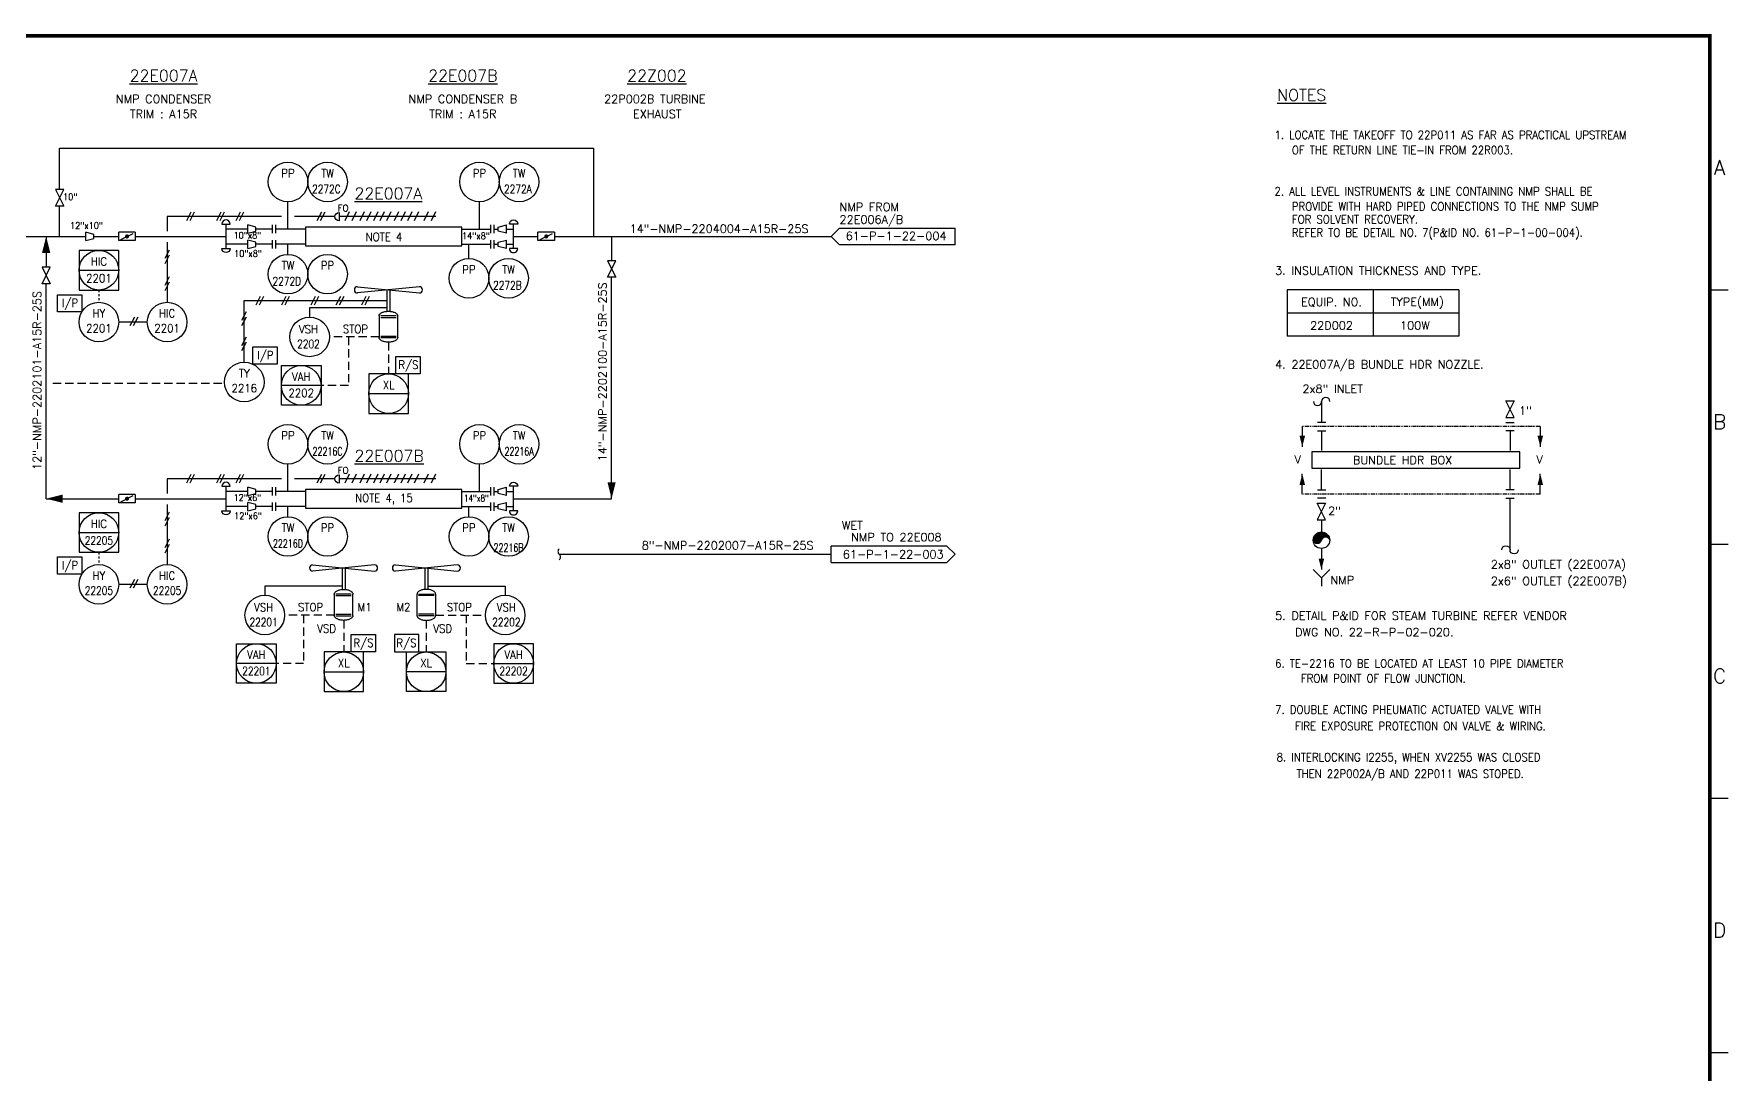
# Model space of a CAD drawing. Header units: millimetres. Extents: x 2699 to 3591, y 333 to 971.
# Drawn here: x 3078 to 3591, y 646 to 960 of the extents above; entities that cross this region are included whole.
import ezdxf
from ezdxf.enums import TextEntityAlignment as Align

# ---------------------------------------------------------------- set-up
doc = ezdxf.new("R2010")
doc.units = ezdxf.units.MM
for name, pattern in [('HIDDEN', [0.375, 0.25, -0.125]), ('NELECTRICAL', [0.25, 0.125, -0.125]), ('PHANTOM', [2.5, 1.25, -0.25, 0.25, -0.25, 0.25, -0.25]), ('SOLID', [0])]:
    doc.linetypes.add(name, pattern=pattern)
for name, color, linetype in [('1', 1, 'Continuous'), ('2', 7, 'Continuous'), ('3', 3, 'Continuous'), ('30', 7, 'NELECTRICAL'), ('DIM', 7, 'Continuous'), ('SYM', 7, 'Continuous'), ('UTSYM', 6, 'Continuous')]:
    doc.layers.add(name, color=color, linetype=linetype)
doc.styles.add('ROMANS', font='romans.shx')
doc.styles.add('ROMSIM', font='simplex.shx', dxfattribs={"height": 0.1})
doc.styles.add('S3', font='SIMPLEX')
doc.styles.add('SIMPLEX', font='simplex.shx', dxfattribs={"height": 0.1})
doc.styles.get("Standard").update_dxf_attribs({"font": 'romans.shx'})

# ---------------------------------------------------------------- blocks, each defined once
blk = doc.blocks.new('RB17')
for p, q in [((-0.1, 0), (0, -0.1)), ((0, -0.1), (0.1, 0)), ((0, -0.1), (0, -0.2))]:
    blk.add_line(p, q)
blk = doc.blocks.new('W1')
at = {"color": 7, "linetype": 'HIDDEN'}
blk.add_solid([(-1.2, -4.8), (0, 0), (1.2, -4.8)], dxfattribs=at)
blk = doc.blocks.new('RV1')
for p, q in [((0, -0.05), (0, 0.05)), ((0, 0.05), (0.2, -0.05)), ((0.2, 0.05), (0, -0.05)), ((0.2, -0.05), (0.2, 0.05))]:
    blk.add_line(p, q)
blk = doc.blocks.new('PA07')
at = {"layer": 'SYM'}
for centre, start, end in [((0, 0.05), 90, 270), ((0, -0.05), 270, 90)]:
    blk.add_arc(centre, 0.05, start, end, dxfattribs=at)
blk = doc.blocks.new('RB2')
blk.add_blockref('PA07', (0, 0))
blk = doc.blocks.new('RB9')
at = {"layer": 'SYM'}
blk.add_line((0, 0.05), (0, -0.05), dxfattribs=at)
blk.add_arc((0, 0), 0.05, 270, 90, dxfattribs=at)
blk = doc.blocks.new('FR2')
at = {"layer": '2', "width": 0.95}
for tag, p in [('SIZE-RATING', (0, 0.0625)), ('MAT-CA-SERV-RESP', (0, -0.1625))]:
    blk.add_attdef(tag, text='', height=0.1, dxfattribs=at).set_placement(p, align=Align.RIGHT)
blk = doc.blocks.new('X2')
at = {"layer": 'DIM', "color": 1}
for centre, radius, start, end in [((1.9, 2.4), 3.03, 127.5753, 231.9804), ((-1.7, -2.4), 2.88, 305.415, 55.0362)]:
    blk.add_arc(centre, radius, start, end, dxfattribs=at)

msp = doc.modelspace()

# ---------------------------------------------------------------- linework, layer by layer
at = {"color": 7}
for p, q in [((3086.784, 913.173), (3084.284, 913.173)), ((3084.284, 908.173), (3086.784, 913.173)), ((3084.284, 913.173), (3086.784, 908.173)), ((3086.784, 908.173), (3084.284, 908.173)), ((3319.312, 898.994), (3321.812, 901.494)), ((3321.812, 896.494), (3319.312, 898.994)), ((3321.812, 901.494), (3356.812, 901.494)), ((3356.812, 896.494), (3356.812, 901.494)), ((3356.812, 896.494), (3321.812, 896.494)), ((3082.691, 889.643), (3080.191, 889.643)), ((3080.191, 884.643), (3082.691, 889.643)), ((3080.191, 889.643), (3082.691, 884.643)), ((3091.426, 888.768), (3103.426, 888.768)), ((3253.997, 891.612), (3251.497, 891.612)), ((3251.497, 886.612), (3253.997, 891.612)), ((3251.497, 891.612), (3253.997, 886.612)), ((3082.691, 884.643), (3080.191, 884.643)), ((3175.768, 883.761), (3194.518, 881.886)), ((3194.518, 883.761), (3175.768, 881.886)), ((3253.997, 886.612), (3251.497, 886.612)), ((3184.675, 882.823), (3184.675, 876.332)), ((3185.612, 882.823), (3185.612, 876.332)), ((3161.267, 877.334), (3161.267, 874.556)), ((3182.331, 874.925), (3182.331, 868.363)), ((3187.487, 874.925), (3182.8, 874.925)), ((3182.8, 874.457), (3187.487, 874.457)), ((3187.956, 868.363), (3187.956, 874.925)), ((3182.8, 868.832), (3187.487, 868.832)), ((3182.8, 868.363), (3187.487, 868.363)), ((3164.717, 853.875), (3152.717, 853.875)), ((3179.21, 851.375), (3191.21, 851.375)), ((3467.811, 813.187), (3467.811, 809.478)), ((3091.426, 809.305), (3103.426, 809.305)), ((3319.312, 800.202), (3319.312, 805.202)), ((3354.312, 805.202), (3319.312, 805.202)), ((3356.812, 802.702), (3354.312, 805.202)), ((3354.312, 800.202), (3356.812, 802.702)), ((3467.811, 804.478), (3467.811, 798.054)), ((3162.179, 799.508), (3180.929, 797.633)), ((3180.929, 799.508), (3162.179, 797.633)), ((3171.085, 798.571), (3171.085, 792.079)), ((3172.023, 798.571), (3172.023, 792.079)), ((3206.013, 799.508), (3187.263, 797.633)), ((3187.263, 799.508), (3206.013, 797.633)), ((3196.169, 798.571), (3196.169, 792.079)), ((3197.107, 798.571), (3197.107, 792.079)), ((3319.312, 800.202), (3354.312, 800.202)), ((3147.678, 793.082), (3147.678, 790.304)), ((3168.741, 790.673), (3168.741, 784.111)), ((3173.898, 790.673), (3169.21, 790.673)), ((3174.366, 784.111), (3174.366, 790.673)), ((3193.825, 784.111), (3193.825, 790.673)), ((3194.294, 790.673), (3198.982, 790.673)), ((3199.45, 790.673), (3199.45, 784.111)), ((3220.514, 793.082), (3220.514, 790.304)), ((3169.21, 790.204), (3173.898, 790.204)), ((3198.982, 790.204), (3194.294, 790.204)), ((3169.21, 784.579), (3173.898, 784.579)), ((3169.21, 784.111), (3173.898, 784.111)), ((3198.982, 784.579), (3194.294, 784.579)), ((3198.982, 784.111), (3194.294, 784.111)), ((3151.127, 769.622), (3139.127, 769.622)), ((3165.621, 767.123), (3177.621, 767.123)), ((3202.571, 767.123), (3190.571, 767.123)), ((3217.064, 769.622), (3229.064, 769.622))]:
    msp.add_line(p, q, dxfattribs=at)
for p, q in [((3093.428, 897.758), (3093.428, 900.258)), ((3095.928, 899.633), (3093.428, 900.258)), ((3093.428, 897.758), (3095.928, 898.383)), ((3095.928, 898.383), (3095.928, 899.633)), ((3108.438, 900.244), (3103.438, 900.244)), ((3103.438, 897.744), (3103.438, 900.244)), ((3104.063, 898.057), (3107.813, 899.932)), ((3108.438, 900.244), (3108.438, 897.744)), ((3135.941, 895.334), (3135.941, 902.765)), ((3142.506, 901.22), (3135.941, 901.22)), ((3142.506, 899.97), (3142.506, 902.47)), ((3145.006, 901.845), (3142.506, 902.47)), ((3142.506, 899.97), (3145.006, 900.595)), ((3145.006, 900.595), (3145.006, 901.845)), ((3150.062, 901.22), (3145.006, 901.22)), ((3150.062, 899.97), (3150.062, 902.47)), ((3151.062, 899.97), (3151.062, 902.47)), ((3160.028, 901.22), (3151.062, 901.22)), ((3207.392, 901.22), (3216.134, 901.22)), ((3216.134, 899.97), (3216.134, 902.47)), ((3217.134, 899.97), (3217.134, 902.47)), ((3217.134, 901.22), (3218.413, 901.22)), ((3218.413, 901.845), (3220.913, 902.47)), ((3218.413, 900.595), (3218.413, 901.845)), ((3220.913, 899.97), (3218.413, 900.595)), ((3220.913, 899.97), (3220.913, 902.47)), ((3220.913, 901.22), (3223.045, 901.22)), ((3223.045, 895.334), (3223.045, 902.765)), ((3235.453, 900.244), (3230.453, 900.244)), ((3230.453, 897.744), (3230.453, 900.244)), ((3231.078, 898.057), (3234.828, 899.932)), ((3235.453, 900.244), (3235.453, 897.744)), ((3235.453, 898.994), (3319.312, 898.994)), ((3108.438, 897.744), (3103.438, 897.744)), ((3142.506, 896.62), (3135.941, 896.62)), ((3142.506, 895.37), (3142.506, 897.87)), ((3145.006, 897.245), (3142.506, 897.87)), ((3142.506, 895.37), (3145.006, 895.995)), ((3145.006, 895.995), (3145.006, 897.245)), ((3150.062, 896.62), (3145.006, 896.62)), ((3150.062, 895.37), (3150.062, 897.87)), ((3151.062, 895.37), (3151.062, 897.87)), ((3160.028, 896.62), (3151.062, 896.62)), ((3154.699, 893.571), (3154.699, 896.62)), ((3207.392, 896.62), (3216.134, 896.62)), ((3209.53, 892.326), (3209.53, 896.62)), ((3216.134, 895.37), (3216.134, 897.87)), ((3217.134, 895.37), (3217.134, 897.87)), ((3217.134, 896.62), (3218.413, 896.62)), ((3218.413, 897.245), (3220.913, 897.87)), ((3218.413, 895.995), (3218.413, 897.245)), ((3220.913, 895.37), (3218.413, 895.995)), ((3220.913, 895.37), (3220.913, 897.87)), ((3220.913, 896.62), (3223.045, 896.62)), ((3235.453, 897.744), (3230.453, 897.744)), ((3509.454, 882.803), (3457.454, 882.803)), ((3457.454, 882.803), (3457.454, 868.803)), ((3483.454, 882.803), (3483.454, 868.803)), ((3509.454, 882.803), (3509.454, 868.803)), ((3509.454, 875.803), (3457.454, 875.803)), ((3509.454, 868.803), (3457.454, 868.803)), ((3467.88, 849.003), (3467.88, 842.641)), ((3469.13, 842.641), (3466.63, 842.641)), ((3523.69, 842.641), (3526.19, 842.641)), ((3462.01, 841.391), (3462.01, 835.27)), ((3466.63, 840.141), (3469.13, 840.141)), ((3467.88, 840.141), (3467.88, 834.2)), ((3526.19, 840.141), (3523.69, 840.141)), ((3524.94, 840.141), (3524.94, 834.2)), ((3534.112, 841.391), (3534.112, 835.27)), ((3527.91, 833.776), (3464.91, 833.776)), ((3464.91, 833.776), (3464.91, 828.776)), ((3527.91, 828.776), (3527.91, 833.776)), ((3462.01, 820.975), (3462.01, 827.096)), ((3464.91, 828.776), (3527.91, 828.776)), ((3467.88, 822.225), (3467.88, 828.352)), ((3524.94, 822.225), (3524.94, 828.352)), ((3534.112, 820.975), (3534.112, 827.096)), ((3135.941, 815.871), (3135.941, 823.302)), ((3142.506, 821.757), (3135.941, 821.757)), ((3142.506, 820.507), (3142.506, 823.007)), ((3145.006, 822.382), (3142.506, 823.007)), ((3145.006, 821.132), (3145.006, 822.382)), ((3150.062, 821.757), (3145.006, 821.757)), ((3150.062, 820.507), (3150.062, 823.007)), ((3151.062, 820.507), (3151.062, 823.007)), ((3160.028, 821.757), (3151.062, 821.757)), ((3207.392, 821.757), (3216.134, 821.757)), ((3216.134, 820.507), (3216.134, 823.007)), ((3217.134, 820.507), (3217.134, 823.007)), ((3217.134, 821.757), (3218.413, 821.757)), ((3218.413, 822.382), (3220.913, 823.007)), ((3218.413, 821.132), (3218.413, 822.382)), ((3220.913, 820.507), (3220.913, 823.007)), ((3220.913, 821.757), (3223.045, 821.757)), ((3223.045, 815.871), (3223.045, 823.302)), ((3466.63, 822.225), (3469.13, 822.225)), ((3526.19, 822.225), (3523.69, 822.225)), ((3108.445, 820.797), (3103.445, 820.797)), ((3103.445, 818.297), (3103.445, 820.797)), ((3108.445, 818.297), (3103.445, 818.297)), ((3104.07, 818.609), (3107.82, 820.484)), ((3108.445, 820.797), (3108.445, 818.297)), ((3142.506, 817.157), (3135.941, 817.157)), ((3142.506, 820.507), (3145.006, 821.132)), ((3142.506, 815.907), (3142.506, 818.407)), ((3145.006, 817.782), (3142.506, 818.407)), ((3142.506, 815.907), (3145.006, 816.532)), ((3145.006, 816.532), (3145.006, 817.782)), ((3150.062, 817.157), (3145.006, 817.157)), ((3150.062, 815.907), (3150.062, 818.407)), ((3151.062, 815.907), (3151.062, 818.407)), ((3160.028, 817.157), (3151.062, 817.157)), ((3154.699, 814.108), (3154.699, 817.157)), ((3207.392, 817.157), (3216.134, 817.157)), ((3209.53, 814.108), (3209.53, 817.157)), ((3216.134, 815.907), (3216.134, 818.407)), ((3217.134, 815.907), (3217.134, 818.407)), ((3217.134, 817.157), (3218.413, 817.157)), ((3220.913, 820.507), (3218.413, 821.132)), ((3218.413, 817.782), (3220.913, 818.407)), ((3218.413, 816.532), (3218.413, 817.782)), ((3220.913, 815.907), (3218.413, 816.532)), ((3220.913, 815.907), (3220.913, 818.407)), ((3220.913, 817.157), (3223.045, 817.157)), ((3469.13, 819.725), (3466.63, 819.725)), ((3523.69, 819.725), (3526.19, 819.725)), ((3524.94, 804.053), (3524.94, 819.725))]:
    msp.add_line(p, q)
at = {"color": 2}
for p, q in [((3207.392, 901.807), (3160.028, 901.807)), ((3160.028, 901.807), (3160.028, 896.182)), ((3207.392, 896.182), (3207.392, 901.807)), ((3160.028, 896.182), (3207.392, 896.182)), ((3207.392, 822.344), (3160.028, 822.344)), ((3160.028, 822.344), (3160.028, 816.719)), ((3207.392, 816.719), (3207.392, 822.344)), ((3160.028, 816.719), (3207.392, 816.719))]:
    msp.add_line(p, q, dxfattribs=at)
at = {"color": 7, "linetype": 'HIDDEN', "ltscale": 10}
for p, q in [((3182.331, 868.556), (3167.267, 868.556)), ((3173.043, 868.556), (3173.043, 853.875)), ((3185.21, 866.957), (3185.21, 857.375)), ((3173.043, 853.875), (3164.717, 853.875)), ((3168.741, 784.304), (3153.678, 784.304)), ((3159.453, 784.304), (3159.453, 769.622)), ((3171.621, 782.705), (3171.621, 773.123)), ((3196.571, 782.705), (3196.571, 773.123)), ((3199.45, 784.304), (3214.514, 784.304)), ((3208.738, 784.304), (3208.738, 769.622)), ((3159.453, 769.622), (3151.127, 769.622)), ((3208.738, 769.622), (3217.064, 769.622))]:
    msp.add_line(p, q, dxfattribs=at)
at = {"linetype": 'PHANTOM'}
for p, q in [((3534.112, 841.391), (3462.01, 841.391)), ((3534.112, 820.975), (3462.01, 820.975))]:
    msp.add_line(p, q, dxfattribs=at)
at = {"color": 6, "const_width": 1.1}
msp.add_lwpolyline([(2700.022, 959.805), (3585.522, 959.805), (3585.522, 346.005), (2700.022, 346.005), (2700.022, 959.805)], dxfattribs=at)
at = {"const_width": 0.625}
for points in [[(3105.626, 898.994, 1), (3106.251, 898.994, 1)], [(3232.64, 898.994, 1), (3233.265, 898.994, 1)], [(3105.633, 819.547, 1), (3106.258, 819.547, 1)]]:
    msp.add_lwpolyline(points, format="xyb", close=True, dxfattribs=at)
at = {"color": 7}
for points in [[(3103.426, 894.768), (3091.426, 894.768), (3091.426, 882.768), (3103.426, 882.768)], [(3152.717, 859.875), (3164.717, 859.875), (3164.717, 847.875), (3152.717, 847.875)], [(3191.21, 857.375), (3179.21, 857.375), (3179.21, 845.375), (3191.21, 845.375)], [(3103.426, 815.305), (3091.426, 815.305), (3091.426, 803.305), (3103.426, 803.305)], [(3139.127, 775.622), (3151.127, 775.622), (3151.127, 763.622), (3139.127, 763.622)], [(3229.064, 775.622), (3217.064, 775.622), (3217.064, 763.622), (3229.064, 763.622)], [(3177.621, 773.123), (3165.621, 773.123), (3165.621, 761.123), (3177.621, 761.123)], [(3190.571, 773.123), (3202.571, 773.123), (3202.571, 761.123), (3190.571, 761.123)]]:
    msp.add_lwpolyline(points, close=True, dxfattribs=at)
for points in [[(3182.331, 874.925, -0.1747045), (3182.503, 875.402, -0.1042029), (3183.155, 875.92, -0.0649481), (3184.006, 876.215, -0.0510993), (3185.143, 876.332, -0.0510993), (3186.281, 876.215, -0.0649481), (3187.132, 875.92, -0.1042029), (3187.784, 875.402, -0.1747045), (3187.956, 874.925, -0.1747045)], [(3187.956, 868.363, -0.1747045), (3187.784, 867.886, -0.1042029), (3187.132, 867.368, -0.0649481), (3186.281, 867.073, -0.0510993), (3185.143, 866.957, -0.0510993), (3184.006, 867.073, -0.0649481), (3183.155, 867.368, -0.1042029), (3182.503, 867.886, -0.1747045), (3182.331, 868.363, -0.1747045)], [(3168.741, 790.673, -0.1747045), (3168.913, 791.15, -0.1042029), (3169.565, 791.668, -0.0649481), (3170.416, 791.963, -0.0510993), (3171.554, 792.079, -0.0510993), (3172.691, 791.963, -0.0649481), (3173.543, 791.668, -0.1042029), (3174.195, 791.15, -0.1747045), (3174.366, 790.673, -0.1747045)], [(3199.45, 790.673, 0.1747045), (3199.279, 791.15, 0.1042029), (3198.627, 791.668, 0.0649481), (3197.775, 791.963, 0.0510993), (3196.638, 792.079, 0.0510993), (3195.5, 791.963, 0.0649481), (3194.649, 791.668, 0.1042029), (3193.997, 791.15, 0.1747045), (3193.825, 790.673, 0.1747045)], [(3174.366, 784.111, -0.1747045), (3174.195, 783.634, -0.1042029), (3173.543, 783.116, -0.0649481), (3172.691, 782.821, -0.0510993), (3171.554, 782.704, -0.0510993), (3170.416, 782.821, -0.0649481), (3169.565, 783.116, -0.1042029), (3168.913, 783.634, -0.1747045), (3168.741, 784.111, -0.1747045)], [(3193.825, 784.111, 0.1747045), (3193.997, 783.634, 0.1042029), (3194.649, 783.116, 0.0649481), (3195.5, 782.821, 0.0510993), (3196.638, 782.704, 0.0510993), (3197.775, 782.821, 0.0649481), (3198.627, 783.116, 0.1042029), (3199.279, 783.634, 0.1747045), (3199.45, 784.111, 0.1747045)]]:
    msp.add_lwpolyline(points, format="xyb", dxfattribs=at)
for centre in [(3154.696, 915.504), (3166.696, 915.504), (3212.724, 915.504), (3224.724, 915.504), (3154.699, 887.571), (3166.699, 887.571), (3209.53, 886.326), (3221.53, 886.326), (3154.696, 836.041), (3166.696, 836.041), (3212.724, 836.041), (3224.724, 836.041), (3154.699, 808.108), (3166.699, 808.108), (3209.53, 808.108), (3221.53, 808.108)]:
    msp.add_circle(centre, 6)
for centre in [(3097.426, 888.768), (3097.426, 873.056), (3118.082, 873.056), (3161.267, 868.556), (3141.467, 854.897), (3158.717, 853.875), (3185.21, 851.375), (3097.426, 809.305), (3097.426, 793.593), (3118.082, 793.593), (3147.678, 784.304), (3220.514, 784.304), (3145.127, 769.622), (3223.064, 769.622), (3171.621, 767.123), (3196.571, 767.123)]:
    msp.add_circle(centre, 6, dxfattribs=at)
for centre, start, end in [((3175.768, 882.823), 90, 270), ((3194.518, 882.823), 270, 90), ((3162.179, 798.571), 90, 270), ((3180.929, 798.571), 270, 90), ((3187.263, 798.571), 90, 270), ((3206.013, 798.571), 270, 90)]:
    msp.add_arc(centre, 0.938, start, end, dxfattribs=at)
at = {"layer": '1', "color": 7}
for p, q in [((3085.534, 925.784), (3247.277, 925.784)), ((3085.534, 913.173), (3085.534, 925.784)), ((3247.277, 925.784), (3247.277, 898.994)), ((3154.696, 901.22), (3154.696, 909.504)), ((3212.724, 901.22), (3212.724, 909.504)), ((3085.534, 899.007), (3085.534, 908.173)), ((3152.696, 905), (3118.082, 905)), ((3118.082, 905), (3118.082, 900.592)), ((3125.298, 906.386), (3123.95, 903.764)), ((3126.31, 906.386), (3124.961, 903.764)), ((3134.401, 906.386), (3133.052, 903.764)), ((3135.412, 906.386), (3134.064, 903.764)), ((3140.216, 906.386), (3138.867, 903.764)), ((3141.227, 906.386), (3139.879, 903.764)), ((3168.946, 905), (3156.696, 905)), ((3164.827, 906.386), (3163.478, 903.764)), ((3165.838, 906.386), (3164.49, 903.764)), ((3173.217, 906.461), (3171.894, 903.716)), ((3175.388, 906.461), (3174.066, 903.716)), ((3177.759, 906.461), (3176.436, 903.716)), ((3179.83, 906.461), (3178.508, 903.716)), ((3181.926, 906.461), (3180.604, 903.716)), ((3183.898, 906.461), (3182.575, 903.716)), ((3185.894, 906.461), (3184.572, 903.716)), ((3188.165, 906.461), (3186.843, 903.716)), ((3190.237, 906.461), (3188.914, 903.716)), ((3192.207, 906.461), (3190.884, 903.716)), ((3194.278, 906.461), (3192.955, 903.716)), ((3197.208, 906.461), (3195.886, 903.716)), ((3199.379, 906.461), (3198.057, 903.716)), ((2879.346, 898.989), (3093.428, 899.008)), ((3095.928, 899.008), (3103.438, 899.009)), ((3106.25, 899.009), (3105.626, 899.009)), ((3108.438, 899.009), (3135.941, 899.012)), ((3118.751, 894.888), (3117.403, 892.267)), ((3118.751, 893.345), (3117.403, 890.723)), ((3118.082, 897.233), (3118.082, 879.056)), ((3118.751, 886.718), (3117.403, 884.096)), ((3118.751, 885.175), (3117.403, 882.553)), ((3141.352, 879.446), (3141.352, 860.896)), ((3184.675, 879.446), (3141.352, 879.446)), ((3146.275, 880.832), (3144.927, 878.21)), ((3147.286, 880.832), (3145.938, 878.21)), ((3154.086, 880.832), (3152.738, 878.21)), ((3155.098, 880.832), (3153.749, 878.21)), ((3162.941, 880.832), (3161.593, 878.21)), ((3163.953, 880.832), (3162.604, 878.21)), ((3170.585, 880.832), (3169.236, 878.21)), ((3171.596, 880.832), (3170.248, 878.21)), ((3178.34, 880.832), (3176.991, 878.21)), ((3179.351, 880.832), (3178.003, 878.21)), ((3112.082, 873.056), (3103.426, 873.056)), ((3108.191, 874.529), (3106.843, 871.907)), ((3109.203, 874.529), (3107.854, 871.907)), ((3142.021, 876.13), (3140.673, 873.508)), ((3142.021, 874.587), (3140.673, 871.965)), ((3184.675, 877.334), (3161.267, 877.334)), ((3142.021, 868.509), (3140.673, 865.887)), ((3142.021, 866.965), (3140.673, 864.344)), ((3125.298, 826.923), (3123.95, 824.301)), ((3126.31, 826.923), (3124.961, 824.301)), ((3134.401, 826.923), (3133.052, 824.301)), ((3135.412, 826.923), (3134.064, 824.301)), ((3140.216, 826.923), (3138.867, 824.301)), ((3141.227, 826.923), (3139.879, 824.301)), ((3154.696, 821.757), (3154.696, 830.041)), ((3164.827, 826.923), (3163.478, 824.301)), ((3165.838, 826.923), (3164.49, 824.301)), ((3173.217, 826.998), (3171.894, 824.253)), ((3175.388, 826.998), (3174.066, 824.253)), ((3177.759, 826.998), (3176.436, 824.253)), ((3179.83, 826.998), (3178.508, 824.253)), ((3181.926, 826.998), (3180.604, 824.253)), ((3183.898, 826.998), (3182.575, 824.253)), ((3185.894, 826.998), (3184.572, 824.253)), ((3188.165, 826.998), (3186.843, 824.253)), ((3190.237, 826.998), (3188.914, 824.253)), ((3192.207, 826.998), (3190.884, 824.253)), ((3194.278, 826.998), (3192.955, 824.253)), ((3197.208, 826.998), (3195.886, 824.253)), ((3199.379, 826.998), (3198.057, 824.253)), ((3212.724, 821.757), (3212.724, 830.041)), ((3152.696, 825.537), (3118.082, 825.537)), ((3118.082, 825.537), (3118.082, 821.129)), ((3168.946, 825.537), (3156.696, 825.537)), ((3081.444, 819.544), (3103.445, 819.546)), ((3106.258, 819.546), (3105.633, 819.546)), ((3108.445, 819.547), (3135.941, 819.549)), ((3118.082, 817.77), (3118.082, 799.593)), ((3118.751, 815.425), (3117.403, 812.804)), ((3118.751, 813.882), (3117.403, 811.261)), ((3118.751, 807.255), (3117.403, 804.633)), ((3118.751, 805.712), (3117.403, 803.09)), ((3112.082, 793.593), (3103.426, 793.593)), ((3108.191, 795.066), (3106.843, 792.444)), ((3109.203, 795.066), (3107.854, 792.444)), ((3171.085, 793.082), (3147.678, 793.082)), ((3197.107, 793.082), (3220.514, 793.082))]:
    msp.add_line(p, q, dxfattribs=at)
at = {"layer": '1', "color": 7, "extrusion": (0, 0, -1)}
for p, q in [((3170.196, 906.25), (3170.196, 903.75)), ((3199.479, 905), (3170.196, 905)), ((3170.196, 826.787), (3170.196, 824.287)), ((3199.479, 825.537), (3170.196, 825.537))]:
    msp.add_line(p, q, dxfattribs=at)
at = {"layer": '1', "color": 7}
for points in [[(3084.909, 876.108), (3084.909, 881.358), (3092.26, 881.358), (3092.26, 876.108)], [(3144.105, 860.287), (3144.105, 865.536), (3151.456, 865.536), (3151.456, 860.287)], [(3187.411, 857.375), (3187.411, 862.625), (3194.762, 862.625), (3194.762, 857.375)], [(3084.909, 796.646), (3084.909, 801.895), (3092.26, 801.895), (3092.26, 796.646)], [(3173.821, 773.123), (3173.821, 778.373), (3181.173, 778.373), (3181.173, 773.123)], [(3194.37, 773.123), (3194.37, 778.373), (3187.019, 778.373), (3187.019, 773.123)]]:
    msp.add_lwpolyline(points, close=True, dxfattribs=at)
at = {"layer": '1', "extrusion": (0, 0, -1)}
for centre in [(-3170.196, 905), (-3170.196, 825.537)]:
    msp.add_arc(centre, 1.25, 270, 90, dxfattribs=at)
at = {"layer": '2', "color": 7}
for points in [[(3081.441, 899.007, 0, 2.5, 0), (3081.441, 894.007, 2.5, 2.5, 0)], [(3252.747, 819.531, 0, 2.5, 0), (3252.747, 824.531, 2.5, 2.5, 0)]]:
    msp.add_lwpolyline(points, format="xyseb", dxfattribs=at)
at = {"layer": '3', "color": 7, "linetype": 'SOLID'}
for p, q in [((3081.441, 899.007), (3081.441, 889.643)), ((3223.045, 898.994), (3230.427, 898.994)), ((3252.747, 898.994), (3252.747, 891.612)), ((3081.444, 819.544), (3081.441, 884.643)), ((3252.747, 819.531), (3252.747, 886.561)), ((3223.045, 819.531), (3252.747, 819.531)), ((3236.894, 802.702), (3319.312, 802.702))]:
    msp.add_line(p, q, dxfattribs=at)
msp.add_lwpolyline([(3081.444, 819.544, 0, 2.5, 0), (3086.444, 819.544, 2.5, 2.5, 0)], format="xyseb", dxfattribs=at)
at = {"layer": '30', "color": 7, "ltscale": 5}
for p, q in [((3097.426, 882.768), (3097.426, 879.056)), ((3097.426, 803.305), (3097.426, 799.593))]:
    msp.add_line(p, q, dxfattribs=at)
at = {"layer": '30', "color": 7, "linetype": 'HIDDEN', "ltscale": 10}
msp.add_line((3083.442, 854.582), (3135.475, 854.582), dxfattribs=at)
at = {"layer": 'DIM', "color": 7}
for p, q in [((3585.522, 882.805), (3591.022, 882.805)), ((3585.522, 805.805), (3591.022, 805.805)), ((3585.522, 728.805), (3591.022, 728.805)), ((3585.522, 651.805), (3591.022, 651.805))]:
    msp.add_line(p, q, dxfattribs=at)
at = {"layer": 'UTSYM', "color": 7}
for p, q in [((3465.624, 806.353), (3465.624, 808.189)), ((3465.936, 806.201), (3465.936, 808.632)), ((3466.249, 806.079), (3466.249, 808.93)), ((3466.561, 806.041), (3466.561, 809.143)), ((3466.874, 806.079), (3466.874, 809.296)), ((3467.186, 806.201), (3467.186, 809.399)), ((3467.499, 806.439), (3467.499, 809.459)), ((3467.811, 806.978), (3467.811, 809.478)), ((3468.124, 807.517), (3468.124, 809.459)), ((3468.436, 807.756), (3468.436, 809.399)), ((3468.749, 807.878), (3468.749, 809.296)), ((3469.061, 807.916), (3469.061, 809.143)), ((3469.374, 807.878), (3469.374, 808.93)), ((3469.686, 807.756), (3469.686, 808.632)), ((3469.999, 807.517), (3469.999, 808.189))]:
    msp.add_line(p, q, dxfattribs=at)
msp.add_circle((3467.811, 806.978), 2.5, dxfattribs=at)
for centre, start, end in [((3466.561, 807.343), 196.2602, 343.7398), ((3469.061, 806.614), 16.2602, 163.7398)]:
    msp.add_arc(centre, 1.302, start, end, dxfattribs=at)

# ---------------------------------------------------------------- block references
for name, p, xscale, yscale, zscale, rotation in [('RB9', (3135.941, 902.765), 25, 25, 25, 90), ('RB9', (3223.045, 902.765), -25, 25, 25, 270), ('RB9', (3135.941, 895.334), -25, 25, 25, 90), ('RB9', (3223.045, 895.334), 25, 25, 25, 270), ('RB2', (3467.88, 849.003), 25, 25, 25, 90), ('RV1', (3524.955, 849.178), 25, 25, 25, 270), ('W1', (3462.01, 835.27), 0.7000000000000455, 0.7000000000000455, 0.7000000000000455, 180), ('W1', (3534.112, 835.27), 0.7000000000000455, 0.7000000000000455, 0.7000000000000455, 180), ('RB9', (3135.941, 823.302), 25, 25, 25, 90), ('RB9', (3223.045, 823.302), -25, 25, 25, 270), ('RV1', (3467.811, 813.187), -25, 25, 25, 270), ('RB9', (3135.941, 815.871), -25, 25, 25, 90), ('RB9', (3223.045, 815.871), 25, 25, 25, 270), ('W1', (3467.811, 798.054), 0.7000000000000455, 0.7000000000000455, 0.7000000000000455, 180), ('RB2', (3524.94, 804.053), -25, 25, 25, 90)]:
    msp.add_blockref(name, p, dxfattribs=dict(xscale=xscale, yscale=yscale, zscale=zscale, rotation=rotation))
for name, p, xscale, yscale, zscale in [('W1', (3462.01, 827.096), -0.7000000000000455, 0.7000000000000455, 0.7), ('W1', (3534.112, 827.096), -0.7000000000000455, 0.7000000000000455, 0.7), ('X2', (3236.894, 802.702), 0.3520000000000891, 0.3520000000000891, 0.3520000000000891), ('RB17', (3467.811, 798.054), 25, 25, 25)]:
    msp.add_blockref(name, p, dxfattribs=dict(xscale=xscale, yscale=yscale, zscale=zscale))
at = {"layer": '30', "color": 7, "xscale": 20, "yscale": 20, "zscale": 20}
for p in [(3173.041, 905.352), (3173.041, 825.889)]:
    msp.add_blockref('FR2', p, dxfattribs=at).add_auto_attribs({'SIZE-RATING': 'FO'})

# ---------------------------------------------------------------- texts
at = {"color": 7}
for s, p in [('NMP CONDENSER', (3117.015, 939.39)), ('NMP CONDENSER B', (3207.686, 939.39)), ('TRIM : A15R', (3117.015, 934.849)), ('TRIM : A15R', (3207.686, 934.849))]:
    msp.add_text(s, height=2.5, dxfattribs=at).set_placement(p, align=Align.CENTER)
for s, p in [('22P002B TURBINE', (3250.49, 939.39)), ('EXHAUST', (3259.225, 934.849))]:
    msp.add_text(s, height=2.5, dxfattribs=at).set_placement(p)
at = {"color": 7, "width": 0.9}
for s, p in [('1. LOCATE THE TAKEOFF TO 22P011 AS FAR AS PRACTICAL UPSTREAM', (3453.591, 928.496)), ('OF THE RETURN LINE TIE-IN FROM 22R003.', (3458.861, 923.9)), ('2. ALL LEVEL INSTRUMENTS & LINE CONTAINING NMP SHALL BE', (3453.591, 911.424)), ('PROVIDE WITH HARD PIPED CONNECTIONS TO THE NMP SUMP ', (3458.861, 906.829)), ('FOR SOLVENT RECOVERY.', (3458.861, 902.935)), ('REFER TO BE DETAIL NO. 7(P&ID NO. 61-P-1-00-004).', (3458.861, 898.918))]:
    msp.add_text(s, height=2.5, dxfattribs=at).set_placement(p)
for s, height, width, p in [('PP', 2.5, 0.9, (3154.696, 918.148)), ('TW', 2.5, 0.9, (3166.696, 918.148)), ('PP', 2.5, 0.9, (3212.724, 918.148)), ('TW', 2.5, 0.9, (3224.724, 918.148)), ('10"', 2, 0.9, (3088.749, 910.961)), ('12"x10"', 2, 0.9, (3093.671, 902.306)), ('10"x8"', 2, 0.9, (3142.419, 899.332)), ('14"x8"', 2, 0.9, (3211.67, 899.171)), ('10"x8"', 2, 0.9, (3142.609, 893.793)), ('TW', 2.5, 0.9, (3154.699, 890.215)), ('PP', 2.5, 0.9, (3166.699, 890.215)), ('PP', 2.5, 0.9, (3209.53, 888.971)), ('TW', 2.5, 0.9, (3221.53, 888.971)), ('PP', 2.5, 0.9, (3154.696, 838.685)), ('TW', 2.5, 0.9, (3166.696, 838.685)), ('PP', 2.5, 0.9, (3212.724, 838.685)), ('TW', 2.5, 0.9, (3224.724, 838.685)), ('12"x6"', 2, 0.9, (3142.419, 819.869)), ('14"x8"', 2, 0.8, (3211.772, 819.708)), ('12"x6"', 2, 0.9, (3142.609, 814.33)), ('TW', 2.5, 0.9, (3154.699, 810.753)), ('PP', 2.5, 0.9, (3166.699, 810.753)), ('PP', 2.5, 0.9, (3209.53, 810.753)), ('TW', 2.5, 0.9, (3221.53, 810.753))]:
    msp.add_text(s, height=height, dxfattribs=dict(width=width)).set_placement(p, align=Align.MIDDLE)
at = {"color": 7}
for s, width, p in [('2272C', 0.8, (3166.347, 913.367)), ('2272A', 0.8, (3224.374, 913.367)), ('HIC', 0.9, (3097.426, 891.412)), ('2201', 0.9, (3097.426, 886.342)), ('2272D', 0.8, (3154.349, 885.435)), ('2272B', 0.8, (3221.181, 884.19)), ('I/P', 0.9, (3088.69, 878.68)), ('HY', 0.9, (3097.426, 875.7)), ('HIC', 0.9, (3118.082, 875.7)), ('2201', 0.9, (3097.426, 871.182)), ('2201', 0.9, (3118.082, 871.182)), ('2202', 0.8, (3160.918, 866.42)), ('VSH', 0.9, (3160.918, 870.911)), ('STOP', 0.9, (3175.146, 870.952)), ('I/P', 0.9, (3147.886, 862.858)), ('TY', 0.9, (3141.467, 857.542)), ('VAH', 0.9, (3158.717, 856.519)), ('R/S', 0.9, (3191.192, 859.947)), ('2216', 0.9, (3141.467, 853.024)), ('2202', 0.9, (3158.717, 851.6)), ('XL', 0.9, (3185.21, 854.02)), ('22216C', 0.7, (3166.696, 833.905)), ('22216A', 0.7, (3224.724, 833.905)), ('HIC', 0.9, (3097.426, 811.949)), ('22205', 0.8, (3097.426, 806.88)), ('22216D', 0.7, (3154.699, 805.972)), ('22216B', 0.7, (3221.53, 804.727)), ('I/P', 0.9, (3088.69, 799.217)), ('HY', 0.9, (3097.426, 796.237)), ('HIC', 0.9, (3118.082, 796.237)), ('22205', 0.8, (3097.426, 791.719)), ('22205', 0.8, (3118.082, 791.719)), ('VSH', 0.9, (3147.328, 786.659)), ('STOP', 0.9, (3161.557, 786.7)), ('M1', 0.9, (3177.931, 786.7)), ('M2', 0.9, (3189.681, 786.7)), ('STOP', 0.9, (3206.635, 786.7)), ('VSH', 0.9, (3220.863, 786.659)), ('22201', 0.8, (3147.328, 782.167)), ('VSD', 0.9, (3166.4, 780.185)), ('VSD', 0.9, (3201.579, 780.185)), ('22202', 0.8, (3220.863, 782.167)), ('R/S', 0.9, (3177.603, 775.695)), ('R/S', 0.9, (3190.589, 775.695)), ('VAH', 0.9, (3145.127, 772.267)), ('XL', 0.9, (3171.621, 769.768)), ('XL', 0.9, (3196.571, 769.768)), ('VAH', 0.9, (3223.064, 772.267)), ('22201', 0.8, (3145.127, 767.348)), ('22202', 0.8, (3223.064, 767.348))]:
    msp.add_text(s, height=2.5, dxfattribs=dict(at, width=width)).set_placement(p, align=Align.MIDDLE)
at = {"linetype": 'HIDDEN', "ltscale": 10, "width": 0.9}
for s, p in [('NOTE 4', (3183.785, 898.851)), ('NOTE 4, 15', (3183.785, 819.388))]:
    msp.add_text(s, height=2.5, dxfattribs=at).set_placement(p, align=Align.MIDDLE)
at = {"style": 'ROMANS'}
for s, p in [('3. INSULATION THICKNESS AND TYPE.', (3453.773, 887.406)), ('4. 22E007A/B BUNDLE HDR NOZZLE.', (3453.773, 858.976)), ('2x8" INLET', (3462.059, 851.594)), ('1"', (3527.691, 844.982)), ('V', (3459.688, 830.179)), ('BUNDLE HDR BOX', (3477.356, 829.979)), ('V', (3532.957, 830.179)), ('2"', (3469.845, 814.628)), ('2x8" OUTLET (22E007A)', (3519.119, 798.405)), ('NMP', (3470.548, 793.633)), ('2x6" OUTLET (22E007B)', (3519.119, 793.385)), ('5. DETAIL P&ID FOR STEAM TURBINE REFER VENDOR', (3453.773, 782.866)), ('DWG NO. 22-R-P-02-020.', (3459.813, 777.866))]:
    msp.add_text(s, height=2.5, dxfattribs=at).set_placement(p)
for s, p in [('EQUIP. NO.', (3470.864, 879.015)), ('TYPE(MM)', (3496.864, 879.015)), ('22D002', (3470.864, 872.015)), ('100W', (3496.144, 872.015))]:
    msp.add_text(s, height=2.5, dxfattribs=at).set_placement(p, align=Align.MIDDLE)
at = {"color": 7, "linetype": 'Continuous', "style": 'ROMANS', "width": 0.9}
for s, p in [('6. TE-2216 TO BE LOCATED AT LEAST 10 PIPE DIAMETER', (3453.773, 768.388)), ('FROM POINT OF FLOW JUNCTION.', (3461.6, 763.888)), ('7. DOUBLE ACTING PHEUMATIC ACTUATED VALVE WITH ', (3453.773, 754.41)), ('FIRE EXPOSURE PROTECTION ON VALVE & WIRING.', (3459.813, 749.41)), ('8. INTERLOCKING I2255, WHEN XV2255 WAS CLOSED', (3454.239, 739.984)), ('THEN 22P002A/B AND 22P011 WAS STOPED.', (3460.278, 734.984))]:
    msp.add_text(s, height=2.5, dxfattribs=at).set_placement(p)
at = {"layer": '1', "color": 2}
for s, p in [('%%U22E007A', (3117.015, 945.97)), ('%%U22E007B', (3207.686, 945.97))]:
    msp.add_text(s, height=3.5, dxfattribs=at).set_placement(p, align=Align.CENTER)
for s, p in [('%%U22Z002', (3257.474, 945.97)), ('%%UNOTES', (3454.418, 940.062))]:
    msp.add_text(s, height=3.5, dxfattribs=at).set_placement(p)
at = {"layer": '1', "color": 7, "style": 'ROMANS'}
for s, p in [('61-P-1-22-004', (3338.947, 899.16)), ('61-P-1-22-003', (3338.062, 802.702))]:
    msp.add_text(s, height=2.5, dxfattribs=at).set_placement(p, align=Align.MIDDLE)
at = {"layer": '2', "color": 2, "style": 'SIMPLEX'}
for s, p in [('%%U22E007A', (3174.857, 910.253)), ('%%U22E007B', (3174.857, 830.791))]:
    msp.add_text(s, height=3.5, dxfattribs=at).set_placement(p)
at = {"layer": '2', "color": 7, "style": 'ROMSIM'}
for s, p in [('NMP FROM', (3321.812, 906.683)), ('22E006A/B', (3321.812, 902.866))]:
    msp.add_text(s, height=2.5, dxfattribs=at).set_placement(p)
for s, p in [('14"-NMP-2204004-A15R-25S', (3312.416, 900.072)), ('WET', (3328.862, 810.267)), ('8"-NMP-2202007-A15R-25S', (3313.956, 804.154)), ('NMP TO 22E008', (3352.744, 806.649))]:
    msp.add_text(s, height=2.5, dxfattribs=at).set_placement(p, align=Align.RIGHT)
for s, p in [('14"-NMP-2202100-A15R-25S', (3251.237, 885.102)), ('12"-NMP-2202101-A15R-25S', (3079.932, 882.478))]:
    msp.add_text(s, height=2.5, rotation=90, dxfattribs=at).set_placement(p, align=Align.RIGHT)
at = {"layer": 'DIM', "color": 2, "style": 'S3'}
for s, p in [('A', (3588.454, 919.859)), ('B', (3588.454, 842.859)), ('C', (3588.454, 765.859)), ('D', (3588.454, 688.859))]:
    msp.add_text(s, height=4.4, dxfattribs=at).set_placement(p, align=Align.MIDDLE)

doc.saveas('drawing.dxf')
